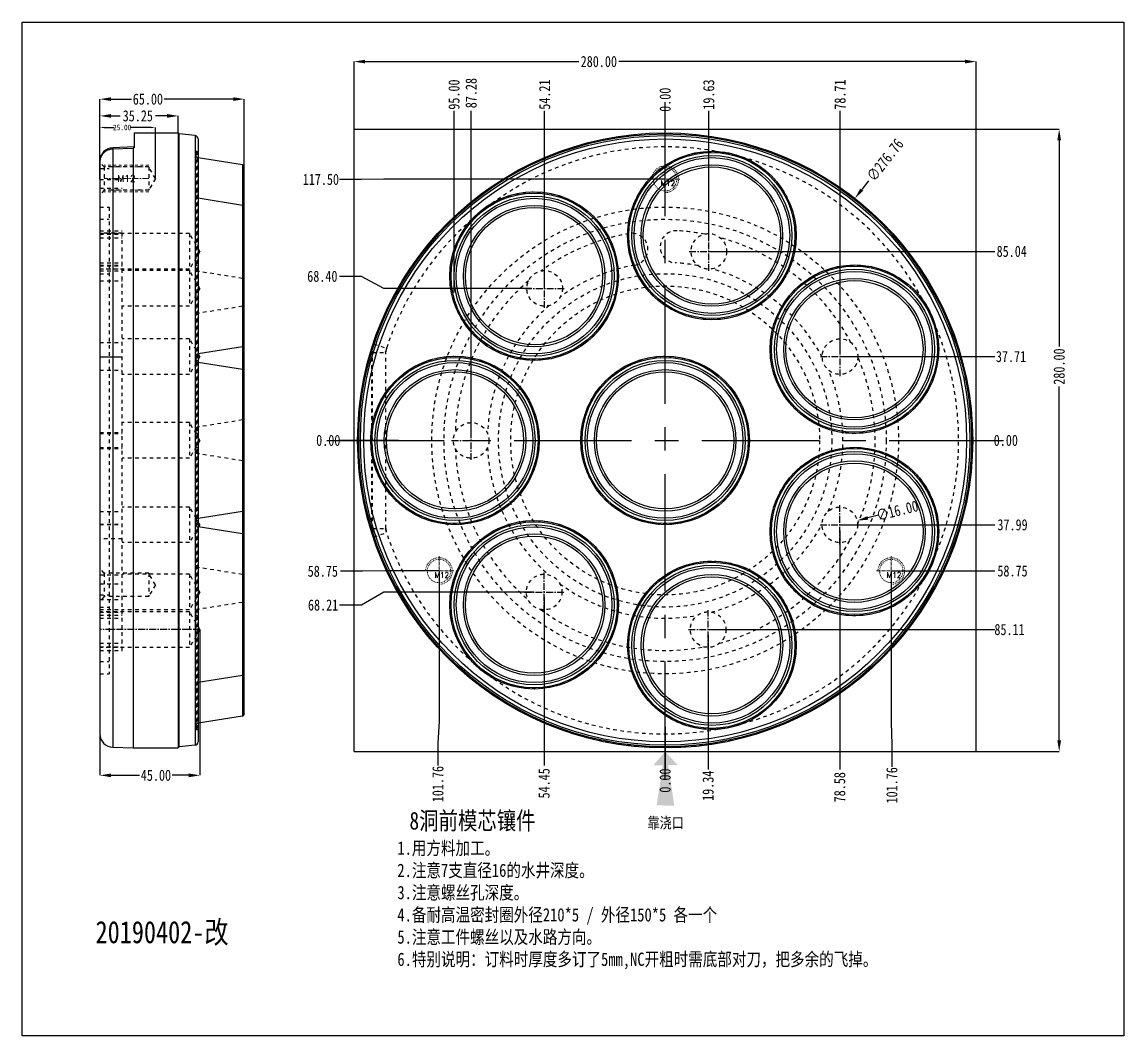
# Model space of a CAD drawing. Header units: millimetres. Extents: x -2414 to 10498, y -2238 to 649.
# Drawn here: x 2878 to 3373.8, y -1219.6 to -763.4 of the extents above; entities that cross this region are included whole.
import ezdxf
from ezdxf.enums import TextEntityAlignment as Align

# ---------------------------------------------------------------- set-up
doc = ezdxf.new("R2010")
doc.units = ezdxf.units.MM
doc.header["$LTSCALE"] = 16.335
doc.header["$PDMODE"] = 3
doc.header["$PDSIZE"] = 0.3125
doc.linetypes.add('CENTER', pattern=[0.6, 0.375, -0.075, 0.075, -0.075])
doc.linetypes.add('HIDDEN', pattern=[0.2, 0.1, -0.1])
doc.layers.get('0').update_dxf_attribs({"linetype": 'CONTINUOUS'})
doc.layers.get('Defpoints').update_dxf_attribs({"linetype": 'CONTINUOUS'})
doc.layers.add('DEFAULT_2', color=8, linetype='HIDDEN')
doc.layers.add('dim', color=3, linetype='CONTINUOUS')
doc.layers.add('screw', color=33, linetype='CONTINUOUS', lineweight=13)
doc.styles.get("Standard").update_dxf_attribs({"font": 'txt', "width": 0.8})
doc.styles.add('TXT', font='txt.shx', dxfattribs={"bigfont": 'gbcbig.shx'})
doc.dimstyles.new('01', dxfattribs={"dimtxt": 5, "dimasz": 5, "dimexe": 0, "dimexo": 0, "dimgap": 0, "dimtad": 0, "dimzin": 0, "dimdsep": 46, "dimtxsty": 'Standard', "dimcen": 0, "dimclrd": 4, "dimclre": 4, "dimclrt": 6, "dimazin": 0, "dimtfac": 1, "dimtofl": 0, "dimtmove": 0, "dimatfit": 3, "dimfxl": 0, "dimtolj": 1, "dimtzin": 0, "dimarcsym": 0})

# ---------------------------------------------------------------- blocks, each defined once
blk = doc.blocks.new('*D192')
at = {"color": 4, "linetype": 'ByBlock', "lineweight": -2, "transparency": 16777216}
blk.add_line((3258.91, -834.87), (3255.83, -838.8), dxfattribs=at)
at = {"color": 4, "linetype": 'ByBlock', "transparency": 16777216}
blk.add_solid([(3255.17, -838.29), (3256.48, -839.32), (3252.74, -842.74)], dxfattribs=at)
at = {"layer": 'Defpoints', "color": 0, "linetype": 'ByBlock', "transparency": 16777216}
for p in [(3252.74, -842.74), (3081.95, -1060.52)]:
    blk.add_point(p, dxfattribs=at)
at = {"color": 6, "linetype": 'ByBlock', "transparency": 16777216, "insert": (3266.32, -825.43), "char_height": 5, "attachment_point": 5, "rotation": 51.8952}
blk.add_mtext('\\A1;∅276.76', dxfattribs=at)
blk = doc.blocks.new('*D196')
at = {"color": 4, "linetype": 'ByBlock', "lineweight": -2, "transparency": 16777216}
for p, q in [((3027.35, -811.63), (3027.35, -781.19)), ((3032.35, -781.19), (3128.51, -781.19)), ((3302.35, -781.19), (3146.51, -781.19)), ((3307.35, -811.63), (3307.35, -781.19))]:
    blk.add_line(p, q, dxfattribs=at)
at = {"color": 4, "linetype": 'ByBlock', "transparency": 16777216}
for points in [[(3032.35, -780.36), (3032.35, -782.02), (3027.35, -781.19)], [(3302.35, -780.36), (3302.35, -782.02), (3307.35, -781.19)]]:
    blk.add_solid(points, dxfattribs=at)
at = {"layer": 'Defpoints', "color": 0, "linetype": 'ByBlock', "transparency": 16777216}
for p in [(3027.35, -781.19), (3027.35, -811.63), (3307.35, -811.63)]:
    blk.add_point(p, dxfattribs=at)
at = {"color": 6, "linetype": 'ByBlock', "transparency": 16777216, "insert": (3137.51, -781.19), "char_height": 5, "attachment_point": 5}
blk.add_mtext('\\A1;280.00', dxfattribs=at)
blk = doc.blocks.new('*D197')
at = {"color": 4, "linetype": 'ByBlock', "lineweight": -2, "transparency": 16777216}
for p, q in [((3307.35, -811.63), (3344.67, -811.63)), ((3344.67, -816.63), (3344.67, -909.4)), ((3344.67, -1086.63), (3344.67, -927.4)), ((3307.35, -1091.63), (3344.67, -1091.63))]:
    blk.add_line(p, q, dxfattribs=at)
at = {"color": 4, "linetype": 'ByBlock', "transparency": 16777216}
for points in [[(3343.83, -816.63), (3345.5, -816.63), (3344.67, -811.63)], [(3343.83, -1086.63), (3345.5, -1086.63), (3344.67, -1091.63)]]:
    blk.add_solid(points, dxfattribs=at)
at = {"layer": 'Defpoints', "color": 0, "linetype": 'ByBlock', "transparency": 16777216}
for p in [(3307.35, -811.63), (3307.35, -1091.63), (3344.67, -1091.63)]:
    blk.add_point(p, dxfattribs=at)
at = {"color": 6, "linetype": 'ByBlock', "transparency": 16777216, "insert": (3344.67, -918.4), "char_height": 5, "attachment_point": 5, "rotation": 90}
blk.add_mtext('\\A1;280.00', dxfattribs=at)
blk = doc.blocks.new('screw_m12_g')
at = {"layer": 'screw', "color": 1, "linetype": 'CENTER', "ltscale": 0.24}
for p, q in [((0, -6.6), (0, 6.6)), ((-6.6, 0), (6.6, 0))]:
    blk.add_line(p, q, dxfattribs=at)
at = {"layer": 'screw', "color": 33, "linetype": 'HIDDEN', "ltscale": 0.24}
blk.add_circle((0, 0), 5.25, dxfattribs=at)
at = {"layer": 'screw', "color": 92, "linetype": 'HIDDEN', "ltscale": 0.24}
blk.add_arc((0, 0), 6, 270, 180, dxfattribs=at)
at = {"layer": 'screw', "color": 6, "style": 'TXT'}
blk.add_text('M12', height=2.4, dxfattribs=at).set_placement((-2.04, -3))
blk = doc.blocks.new('*D198')
at = {"color": 4, "linetype": 'ByBlock', "lineweight": -2, "transparency": 16777216}
blk.add_line((3263.4, -985.31), (3258.54, -986.5), dxfattribs=at)
at = {"color": 4, "linetype": 'ByBlock', "transparency": 16777216}
blk.add_solid([(3258.35, -985.69), (3258.74, -987.31), (3253.69, -987.7)], dxfattribs=at)
at = {"layer": 'Defpoints', "color": 0, "linetype": 'ByBlock', "transparency": 16777216}
for p in [(3238.16, -991.53), (3253.69, -987.7)]:
    blk.add_point(p, dxfattribs=at)
at = {"color": 6, "linetype": 'ByBlock', "transparency": 16777216, "insert": (3271.81, -983.23), "char_height": 5, "attachment_point": 5, "rotation": 13.8502}
blk.add_mtext('\\A1;∅16.00', dxfattribs=at)
blk = doc.blocks.new('*D227')
at = {"color": 4, "linetype": 'ByBlock', "lineweight": -2, "transparency": 16777216}
for p, q in [((2912.98, -1038.3), (2912.98, -1102.31)), ((2957.98, -1036.74), (2957.98, -1102.31)), ((2917.98, -1102.31), (2930.89, -1102.31)), ((2952.98, -1102.31), (2945.55, -1102.31))]:
    blk.add_line(p, q, dxfattribs=at)
at = {"color": 4, "linetype": 'ByBlock', "transparency": 16777216}
for points in [[(2917.98, -1101.48), (2917.98, -1103.15), (2912.98, -1102.31)], [(2952.98, -1101.48), (2952.98, -1103.15), (2957.98, -1102.31)]]:
    blk.add_solid(points, dxfattribs=at)
at = {"layer": 'Defpoints', "color": 0, "linetype": 'ByBlock', "transparency": 16777216}
for p in [(2912.98, -1038.3), (2957.98, -1036.74), (2912.98, -1102.31)]:
    blk.add_point(p, dxfattribs=at)
at = {"color": 6, "linetype": 'ByBlock', "transparency": 16777216, "insert": (2938.22, -1102.31), "char_height": 5, "attachment_point": 5}
blk.add_mtext('\\A1;45.00', dxfattribs=at)
blk = doc.blocks.new('*D228')
at = {"color": 4, "linetype": 'ByBlock', "lineweight": -2, "transparency": 16777216}
for p, q in [((2912.98, -830), (2912.98, -798.08)), ((2917.98, -798.08), (2927.26, -798.08)), ((2972.98, -798.08), (2941.92, -798.08)), ((2977.98, -830), (2977.98, -798.08))]:
    blk.add_line(p, q, dxfattribs=at)
at = {"color": 4, "linetype": 'ByBlock', "transparency": 16777216}
for points in [[(2917.98, -797.24), (2917.98, -798.91), (2912.98, -798.08)], [(2972.98, -797.24), (2972.98, -798.91), (2977.98, -798.08)]]:
    blk.add_solid(points, dxfattribs=at)
at = {"layer": 'Defpoints', "color": 0, "linetype": 'ByBlock', "transparency": 16777216}
for p in [(2912.98, -798.08), (2912.98, -830), (2977.98, -830)]:
    blk.add_point(p, dxfattribs=at)
at = {"color": 6, "linetype": 'ByBlock', "transparency": 16777216, "insert": (2934.59, -798.08), "char_height": 5, "attachment_point": 5}
blk.add_mtext('\\A1;65.00', dxfattribs=at)
blk = doc.blocks.new('*D229')
at = {"color": 4, "linetype": 'ByBlock', "lineweight": -2, "transparency": 16777216}
for p, q in [((2912.98, -808.53), (2912.98, -805.62)), ((2917.98, -805.62), (2922.06, -805.62)), ((2943.24, -805.62), (2938.06, -805.62)), ((2948.24, -813.25), (2948.24, -805.62))]:
    blk.add_line(p, q, dxfattribs=at)
at = {"color": 4, "linetype": 'ByBlock', "transparency": 16777216}
for points in [[(2917.98, -804.79), (2917.98, -806.46), (2912.98, -805.62)], [(2943.24, -804.79), (2943.24, -806.46), (2948.24, -805.62)]]:
    blk.add_solid(points, dxfattribs=at)
at = {"layer": 'Defpoints', "color": 0, "linetype": 'ByBlock', "transparency": 16777216}
for p in [(2912.98, -805.62), (2912.98, -808.53), (2948.24, -813.25)]:
    blk.add_point(p, dxfattribs=at)
at = {"color": 6, "linetype": 'ByBlock', "transparency": 16777216, "insert": (2930.06, -805.62), "char_height": 5, "attachment_point": 5}
blk.add_mtext('\\A1;35.25', dxfattribs=at)
blk = doc.blocks.new('*D230')
at = {"color": 4, "linetype": 'ByBlock', "lineweight": -2, "transparency": 16777216}
blk.add_line((3290.43, -951.63), (3315.65, -951.63), dxfattribs=at)
at = {"layer": 'Defpoints', "color": 0, "linetype": 'ByBlock', "transparency": 16777216}
for p in [(3167.35, -951.63), (3290.43, -951.63), (3315.65, -951.63)]:
    blk.add_point(p, dxfattribs=at)
at = {"color": 6, "linetype": 'ByBlock', "transparency": 16777216, "insert": (3320.65, -951.63), "char_height": 5, "attachment_point": 5}
blk.add_mtext('\\A1;0.00', dxfattribs=at)
blk = doc.blocks.new('*D231')
at = {"color": 4, "linetype": 'ByBlock', "lineweight": -2, "transparency": 16777216}
blk.add_line((3246.06, -913.92), (3315.65, -913.92), dxfattribs=at)
at = {"layer": 'Defpoints', "color": 0, "linetype": 'ByBlock', "transparency": 16777216}
for p in [(3246.06, -913.92), (3315.65, -913.92), (3167.35, -951.63)]:
    blk.add_point(p, dxfattribs=at)
at = {"color": 6, "linetype": 'ByBlock', "transparency": 16777216, "insert": (3322.98, -913.92), "char_height": 5, "attachment_point": 5}
blk.add_mtext('\\A1;37.71', dxfattribs=at)
blk = doc.blocks.new('*D232')
at = {"color": 4, "linetype": 'ByBlock', "lineweight": -2, "transparency": 16777216}
blk.add_line((3186.98, -866.59), (3315.65, -866.59), dxfattribs=at)
at = {"layer": 'Defpoints', "color": 0, "linetype": 'ByBlock', "transparency": 16777216}
for p in [(3186.98, -866.59), (3315.65, -866.59), (3167.35, -951.63)]:
    blk.add_point(p, dxfattribs=at)
at = {"color": 6, "linetype": 'ByBlock', "transparency": 16777216, "insert": (3323.31, -866.59), "char_height": 5, "attachment_point": 5}
blk.add_mtext('\\A1;85.04', dxfattribs=at)
blk = doc.blocks.new('*D233')
at = {"color": 4, "linetype": 'ByBlock', "lineweight": -2, "transparency": 16777216}
blk.add_line((3245.92, -989.62), (3315.65, -989.62), dxfattribs=at)
at = {"layer": 'Defpoints', "color": 0, "linetype": 'ByBlock', "transparency": 16777216}
for p in [(3167.35, -951.63), (3245.92, -989.62), (3315.65, -989.62)]:
    blk.add_point(p, dxfattribs=at)
at = {"color": 6, "linetype": 'ByBlock', "transparency": 16777216, "insert": (3323.65, -989.62), "char_height": 5, "attachment_point": 5}
blk.add_mtext('\\A1;37.99', dxfattribs=at)
blk = doc.blocks.new('*D234')
at = {"color": 4, "linetype": 'ByBlock', "lineweight": -2, "transparency": 16777216}
blk.add_line((3269.1, -1010.38), (3315.65, -1010.38), dxfattribs=at)
at = {"layer": 'Defpoints', "color": 0, "linetype": 'ByBlock', "transparency": 16777216}
for p in [(3167.35, -951.63), (3269.1, -1010.38), (3315.65, -1010.38)]:
    blk.add_point(p, dxfattribs=at)
at = {"color": 6, "linetype": 'ByBlock', "transparency": 16777216, "insert": (3323.65, -1010.38), "char_height": 5, "attachment_point": 5}
blk.add_mtext('\\A1;58.75', dxfattribs=at)
blk = doc.blocks.new('*D235')
at = {"color": 4, "linetype": 'ByBlock', "lineweight": -2, "transparency": 16777216}
blk.add_line((3186.68, -1036.74), (3315.65, -1036.74), dxfattribs=at)
at = {"layer": 'Defpoints', "color": 0, "linetype": 'ByBlock', "transparency": 16777216}
for p in [(3167.35, -951.63), (3186.68, -1036.74), (3315.65, -1036.74)]:
    blk.add_point(p, dxfattribs=at)
at = {"color": 6, "linetype": 'ByBlock', "transparency": 16777216, "insert": (3322.31, -1036.74), "char_height": 5, "attachment_point": 5}
blk.add_mtext('\\A1;85.11', dxfattribs=at)
blk = doc.blocks.new('*D236')
at = {"color": 4, "linetype": 'ByBlock', "lineweight": -2, "transparency": 16777216}
blk.add_line((3167.35, -1080.54), (3167.35, -1099.67), dxfattribs=at)
at = {"layer": 'Defpoints', "color": 0, "linetype": 'ByBlock', "transparency": 16777216}
for p in [(3167.35, -951.63), (3167.35, -1080.54), (3167.35, -1099.67)]:
    blk.add_point(p, dxfattribs=at)
at = {"color": 6, "linetype": 'ByBlock', "transparency": 16777216, "insert": (3167.35, -1104.67), "char_height": 5, "attachment_point": 5, "rotation": 90}
blk.add_mtext('\\A1;0.00', dxfattribs=at)
blk = doc.blocks.new('*D237')
at = {"color": 4, "linetype": 'ByBlock', "lineweight": -2, "transparency": 16777216}
blk.add_line((3186.68, -1039.29), (3186.68, -1099.67), dxfattribs=at)
at = {"layer": 'Defpoints', "color": 0, "linetype": 'ByBlock', "transparency": 16777216}
for p in [(3167.35, -951.63), (3186.68, -1039.29), (3186.68, -1099.67)]:
    blk.add_point(p, dxfattribs=at)
at = {"color": 6, "linetype": 'ByBlock', "transparency": 16777216, "insert": (3186.68, -1107.01), "char_height": 5, "attachment_point": 5, "rotation": 90}
blk.add_mtext('\\A1;19.34', dxfattribs=at)
blk = doc.blocks.new('*D238')
at = {"color": 4, "linetype": 'ByBlock', "lineweight": -2, "transparency": 16777216}
blk.add_line((3245.92, -992.21), (3245.92, -1099.67), dxfattribs=at)
at = {"layer": 'Defpoints', "color": 0, "linetype": 'ByBlock', "transparency": 16777216}
for p in [(3167.35, -951.63), (3245.92, -992.21), (3245.92, -1099.67)]:
    blk.add_point(p, dxfattribs=at)
at = {"color": 6, "linetype": 'ByBlock', "transparency": 16777216, "insert": (3245.92, -1107.67), "char_height": 5, "attachment_point": 5, "rotation": 90}
blk.add_mtext('\\A1;78.58', dxfattribs=at)
blk = doc.blocks.new('*D239')
at = {"color": 4, "linetype": 'ByBlock', "lineweight": -2, "transparency": 16777216}
for p, q in [((3269.1, -1010.38), (3269.1, -1078.47)), ((3269.1, -1078.47), (3269.38, -1088.47)), ((3269.38, -1088.47), (3269.38, -1098.47))]:
    blk.add_line(p, q, dxfattribs=at)
at = {"layer": 'Defpoints', "color": 0, "linetype": 'ByBlock', "transparency": 16777216}
for p in [(3167.35, -951.63), (3269.1, -1010.38), (3269.38, -1098.47)]:
    blk.add_point(p, dxfattribs=at)
at = {"color": 6, "linetype": 'ByBlock', "transparency": 16777216, "insert": (3269.38, -1106.81), "char_height": 5, "attachment_point": 5, "rotation": 90}
blk.add_mtext('\\A1;101.76', dxfattribs=at)
blk = doc.blocks.new('*D240')
at = {"color": 4, "linetype": 'ByBlock', "lineweight": -2, "transparency": 16777216}
blk.add_line((3167.35, -813.25), (3167.35, -803.37), dxfattribs=at)
at = {"layer": 'Defpoints', "color": 0, "linetype": 'ByBlock', "transparency": 16777216}
for p in [(3167.35, -803.37), (3167.35, -813.25), (3167.35, -951.63)]:
    blk.add_point(p, dxfattribs=at)
at = {"color": 6, "linetype": 'ByBlock', "transparency": 16777216, "insert": (3167.35, -798.37), "char_height": 5, "attachment_point": 5, "rotation": 90}
blk.add_mtext('\\A1;0.00', dxfattribs=at)
blk = doc.blocks.new('*D241')
at = {"color": 4, "linetype": 'ByBlock', "lineweight": -2, "transparency": 16777216}
blk.add_line((3186.98, -861.89), (3186.98, -803.37), dxfattribs=at)
at = {"layer": 'Defpoints', "color": 0, "linetype": 'ByBlock', "transparency": 16777216}
for p in [(3186.98, -803.37), (3186.98, -861.89), (3167.35, -951.63)]:
    blk.add_point(p, dxfattribs=at)
at = {"color": 6, "linetype": 'ByBlock', "transparency": 16777216, "insert": (3186.98, -796.03), "char_height": 5, "attachment_point": 5, "rotation": 90}
blk.add_mtext('\\A1;19.63', dxfattribs=at)
blk = doc.blocks.new('*D242')
at = {"color": 4, "linetype": 'ByBlock', "lineweight": -2, "transparency": 16777216}
blk.add_line((3246.06, -910.79), (3246.06, -803.37), dxfattribs=at)
at = {"layer": 'Defpoints', "color": 0, "linetype": 'ByBlock', "transparency": 16777216}
for p in [(3246.06, -803.37), (3246.06, -910.79), (3167.35, -951.63)]:
    blk.add_point(p, dxfattribs=at)
at = {"color": 6, "linetype": 'ByBlock', "transparency": 16777216, "insert": (3246.06, -796.03), "char_height": 5, "attachment_point": 5, "rotation": 90}
blk.add_mtext('\\A1;78.71', dxfattribs=at)
blk = doc.blocks.new('*D243')
at = {"color": 4, "linetype": 'ByBlock', "lineweight": -2, "transparency": 16777216}
blk.add_line((3113.13, -883.23), (3113.13, -803.37), dxfattribs=at)
at = {"layer": 'Defpoints', "color": 0, "linetype": 'ByBlock', "transparency": 16777216}
for p in [(3113.13, -803.37), (3113.13, -883.23), (3167.35, -951.63)]:
    blk.add_point(p, dxfattribs=at)
at = {"color": 6, "linetype": 'ByBlock', "transparency": 16777216, "insert": (3113.13, -796.03), "char_height": 5, "attachment_point": 5, "rotation": 90}
blk.add_mtext('\\A1;54.21', dxfattribs=at)
blk = doc.blocks.new('*D244')
at = {"color": 4, "linetype": 'ByBlock', "lineweight": -2, "transparency": 16777216}
blk.add_line((3072.35, -885.08), (3072.35, -803.37), dxfattribs=at)
at = {"layer": 'Defpoints', "color": 0, "linetype": 'ByBlock', "transparency": 16777216}
for p in [(3072.35, -803.37), (3072.35, -885.08), (3167.35, -951.63)]:
    blk.add_point(p, dxfattribs=at)
at = {"color": 6, "linetype": 'ByBlock', "transparency": 16777216, "insert": (3072.35, -796.03), "char_height": 5, "attachment_point": 5, "rotation": 90}
blk.add_mtext('\\A1;95.00', dxfattribs=at)
blk = doc.blocks.new('*D245')
at = {"color": 4, "linetype": 'ByBlock', "lineweight": -2, "transparency": 16777216}
blk.add_line((3080.07, -948.08), (3080.07, -803.37), dxfattribs=at)
at = {"layer": 'Defpoints', "color": 0, "linetype": 'ByBlock', "transparency": 16777216}
for p in [(3080.07, -803.37), (3080.07, -948.08), (3167.35, -951.63)]:
    blk.add_point(p, dxfattribs=at)
at = {"color": 6, "linetype": 'ByBlock', "transparency": 16777216, "insert": (3080.07, -795.37), "char_height": 5, "attachment_point": 5, "rotation": 90}
blk.add_mtext('\\A1;87.28', dxfattribs=at)
blk = doc.blocks.new('*D246')
at = {"color": 4, "linetype": 'ByBlock', "lineweight": -2, "transparency": 16777216}
blk.add_line((3047.29, -951.63), (3020.76, -951.63), dxfattribs=at)
at = {"layer": 'Defpoints', "color": 0, "linetype": 'ByBlock', "transparency": 16777216}
for p in [(3020.76, -951.63), (3047.29, -951.63), (3167.35, -951.63)]:
    blk.add_point(p, dxfattribs=at)
at = {"color": 6, "linetype": 'ByBlock', "transparency": 16777216, "insert": (3015.76, -951.63), "char_height": 5, "attachment_point": 5}
blk.add_mtext('\\A1;0.00', dxfattribs=at)
blk = doc.blocks.new('*D247')
at = {"color": 4, "linetype": 'ByBlock', "lineweight": -2, "transparency": 16777216}
for p, q in [((3030.76, -877.81), (3020.76, -877.81)), ((3040.76, -883.23), (3030.76, -877.81)), ((3107.19, -883.23), (3040.76, -883.23))]:
    blk.add_line(p, q, dxfattribs=at)
at = {"layer": 'Defpoints', "color": 0, "linetype": 'ByBlock', "transparency": 16777216}
for p in [(3020.76, -877.81), (3107.19, -883.23), (3167.35, -951.63)]:
    blk.add_point(p, dxfattribs=at)
at = {"color": 6, "linetype": 'ByBlock', "transparency": 16777216, "insert": (3013.1, -877.81), "char_height": 5, "attachment_point": 5}
blk.add_mtext('\\A1;68.40', dxfattribs=at)
blk = doc.blocks.new('*D248')
at = {"color": 4, "linetype": 'ByBlock', "lineweight": -2, "transparency": 16777216}
for p, q in [((3030.76, -834.22), (3020.76, -834.22)), ((3040.76, -834.13), (3030.76, -834.22)), ((3167.35, -834.13), (3040.76, -834.13))]:
    blk.add_line(p, q, dxfattribs=at)
at = {"layer": 'Defpoints', "color": 0, "linetype": 'ByBlock', "transparency": 16777216}
for p in [(3020.76, -834.22), (3167.35, -834.13), (3167.35, -951.63)]:
    blk.add_point(p, dxfattribs=at)
at = {"color": 6, "linetype": 'ByBlock', "transparency": 16777216, "insert": (3012.43, -834.22), "char_height": 5, "attachment_point": 5}
blk.add_mtext('\\A1;117.50', dxfattribs=at)
blk = doc.blocks.new('*D249')
at = {"color": 4, "linetype": 'ByBlock', "lineweight": -2, "transparency": 16777216}
for p, q in [((3040.76, -1019.84), (3030.76, -1025.71)), ((3108.19, -1019.84), (3040.76, -1019.84)), ((3030.76, -1025.71), (3020.76, -1025.71))]:
    blk.add_line(p, q, dxfattribs=at)
at = {"layer": 'Defpoints', "color": 0, "linetype": 'ByBlock', "transparency": 16777216}
for p in [(3167.35, -951.63), (3108.19, -1019.84), (3020.76, -1025.71)]:
    blk.add_point(p, dxfattribs=at)
at = {"color": 6, "linetype": 'ByBlock', "transparency": 16777216, "insert": (3013.43, -1025.71), "char_height": 5, "attachment_point": 5}
blk.add_mtext('\\A1;68.21', dxfattribs=at)
blk = doc.blocks.new('*D250')
at = {"color": 4, "linetype": 'ByBlock', "lineweight": -2, "transparency": 16777216}
for p, q in [((3031.31, -1010.5), (3021.31, -1010.5)), ((3041.31, -1010.38), (3031.31, -1010.5)), ((3065.59, -1010.38), (3041.31, -1010.38))]:
    blk.add_line(p, q, dxfattribs=at)
at = {"layer": 'Defpoints', "color": 0, "linetype": 'ByBlock', "transparency": 16777216}
for p in [(3167.35, -951.63), (3021.31, -1010.5), (3065.59, -1010.38, 0)]:
    blk.add_point(p, dxfattribs=at)
at = {"color": 6, "linetype": 'ByBlock', "transparency": 16777216, "insert": (3013.31, -1010.5), "char_height": 5, "attachment_point": 5}
blk.add_mtext('\\A1;58.75', dxfattribs=at)
blk = doc.blocks.new('*D251')
at = {"color": 4, "linetype": 'ByBlock', "lineweight": -2, "transparency": 16777216}
for p, q in [((3065.59, -1010.38), (3065.59, -1077.91)), ((3065.59, -1077.91), (3065.11, -1087.91)), ((3065.11, -1087.91), (3065.11, -1097.91))]:
    blk.add_line(p, q, dxfattribs=at)
at = {"layer": 'Defpoints', "color": 0, "linetype": 'ByBlock', "transparency": 16777216}
for p in [(3167.35, -951.63), (3065.59, -1010.38, 0), (3065.11, -1097.91)]:
    blk.add_point(p, dxfattribs=at)
at = {"color": 6, "linetype": 'ByBlock', "transparency": 16777216, "insert": (3065.11, -1106.25), "char_height": 5, "attachment_point": 5, "rotation": 90}
blk.add_mtext('\\A1;101.76', dxfattribs=at)
blk = doc.blocks.new('*D252')
at = {"color": 4, "linetype": 'ByBlock', "lineweight": -2, "transparency": 16777216}
blk.add_line((3112.9, -1022.06), (3112.9, -1097.91), dxfattribs=at)
at = {"layer": 'Defpoints', "color": 0, "linetype": 'ByBlock', "transparency": 16777216}
for p in [(3167.35, -951.63), (3112.9, -1022.06), (3112.9, -1097.91)]:
    blk.add_point(p, dxfattribs=at)
at = {"color": 6, "linetype": 'ByBlock', "transparency": 16777216, "insert": (3112.9, -1105.91), "char_height": 5, "attachment_point": 5, "rotation": 90}
blk.add_mtext('\\A1;54.45', dxfattribs=at)
blk = doc.blocks.new('*D642')
at = {"layer": 'Defpoints', "color": 0, "linetype": 'ByBlock', "transparency": 16777216}
for p in [(2912.98, -810.84), (2912.98, -834.22), (2937.98, -833.84)]:
    blk.add_point(p, dxfattribs=at)
at = {"layer": 'dim', "color": 4, "linetype": 'ByBlock', "lineweight": -2, "transparency": 16777216}
for p, q in [((2912.98, -834.22), (2912.98, -810.84)), ((2914.98, -810.84), (2919.36, -810.84)), ((2935.98, -810.84), (2926.69, -810.84)), ((2937.98, -833.84), (2937.98, -810.84))]:
    blk.add_line(p, q, dxfattribs=at)
at = {"layer": 'dim', "color": 4, "linetype": 'ByBlock', "transparency": 16777216}
for points in [[(2914.98, -810.5), (2914.98, -811.17), (2912.98, -810.84)], [(2935.98, -810.5), (2935.98, -811.17), (2937.98, -810.84)]]:
    blk.add_solid(points, dxfattribs=at)
at = {"layer": 'dim', "color": 6, "linetype": 'ByBlock', "transparency": 16777216, "insert": (2923.02, -810.84), "char_height": 2.5, "attachment_point": 5}
blk.add_mtext('\\A1;25.00', dxfattribs=at)

msp = doc.modelspace()

# ---------------------------------------------------------------- linework, layer by layer
at = {"color": 1, "linetype": 'CENTER', "ltscale": 8.607072}
for p, q in [((3167.346, -1103.85), (3167.346, -799.409)), ((3015.126, -951.63), (3319.567, -951.63))]:
    msp.add_line(p, q, dxfattribs=at)
at = {"linetype": 'ByBlock'}
for p, q in [((3027.346, -811.63), (3307.346, -811.63)), ((3027.346, -1091.63), (3027.346, -811.63)), ((3307.346, -1091.63), (3307.346, -811.63)), ((3027.346, -1091.63), (3307.346, -1091.63))]:
    msp.add_line(p, q, dxfattribs=at)
at = {"color": 7, "linetype": 'Continuous'}
for p, q in [((2928.484, -813.247), (2948.236, -813.247)), ((2928.484, -813.248), (2928.484, -820.023)), ((2948.236, -813.247), (2948.236, -1090.012)), ((2948.686, -1089.512), (2948.686, -813.747)), ((2955.83, -814.498), (2948.686, -813.747)), ((2955.83, -814.498), (2955.83, -1088.76)), ((2957.18, -815.997), (2957.18, -1087.261)), ((2928.484, -819.612), (2918.774, -819.951)), ((2927.984, -820.235), (2918.774, -820.558)), ((2918.774, -820.558), (2918.774, -1089.69)), ((2927.984, -820.235), (2927.984, -1090.012)), ((2912.984, -825.948), (2912.984, -1083.694)), ((2977.136, -827.599), (2957.18, -824.439)), ((2977.136, -827.599), (2977.136, -1075.656)), ((2977.984, -1074.662), (2977.984, -828.593)), ((2977.136, -845.869), (2957.18, -842.708)), ((2977.136, -909.559), (2957.18, -912.719)), ((2977.136, -919.785), (2957.18, -916.624)), ((2957.18, -986.635), (2977.136, -983.475)), ((2977.136, -993.711), (2957.18, -990.55)), ((2977.136, -1057.401), (2957.18, -1060.561)), ((2977.136, -1075.656), (2957.18, -1078.817)), ((2918.774, -1089.69), (2927.984, -1090.012)), ((2927.984, -1090.012), (2948.236, -1090.012)), ((2955.83, -1088.761), (2948.686, -1089.512))]:
    msp.add_line(p, q, dxfattribs=at)
at = {"linetype": 'ByBlock'}
msp.add_lwpolyline([(2877.963, -763.396), (3373.807, -763.396), (3373.807, -1219.571), (2877.963, -1219.571)], close=True, dxfattribs=at)
at = {"color": 1, "linetype": 'ByBlock'}
msp.add_lwpolyline([(3167.346, -1091.63, 0, 11.037, 0), (3167.461, -1097.76, 2.453, 7.971, -0.0056197), (3167.461, -1115.895, 7.971, 7.971, -0.0094042)], format="xyseb", dxfattribs=at)
at = {"color": 7, "linetype": 'Continuous'}
for centre, radius in [((3167.346, -951.63), 138.382), ((3167.346, -951.63), 137.883), ((3167.346, -951.63), 137.132), ((3167.346, -951.63), 135.632), ((3188.375, -859.444), 37.914), ((3188.375, -859.444), 37.365), ((3188.375, -859.444), 36.023), ((3188.375, -859.444), 35.031), ((3188.375, -859.444), 31.845), ((3188.375, -859.444), 30.852), ((3108.382, -877.714), 37.914), ((3108.382, -877.714), 37.365), ((3108.382, -877.714), 36.023), ((3108.382, -877.714), 35.031), ((3108.382, -877.714), 31.845), ((3108.382, -877.714), 30.852), ((3252.532, -910.596), 37.914), ((3252.532, -910.596), 37.365), ((3252.532, -910.596), 36.023), ((3252.532, -910.596), 35.031), ((3252.532, -910.596), 31.845), ((3252.532, -910.596), 30.852), ((3072.793, -951.63), 37.914), ((3072.793, -951.63), 37.365), ((3072.793, -951.63), 36.023), ((3072.793, -951.63), 35.031), ((3167.346, -951.63), 37.914), ((3167.346, -951.63), 37.365), ((3167.346, -951.63), 36.023), ((3167.346, -951.63), 35.031), ((3072.793, -951.63), 31.845), ((3072.793, -951.63), 30.852), ((3167.346, -951.63), 31.845), ((3167.346, -951.63), 30.852), ((3252.539, -992.648), 37.914), ((3252.539, -992.648), 37.365), ((3252.539, -992.648), 36.023), ((3252.539, -992.648), 35.031), ((3252.539, -992.648), 31.845), ((3252.539, -992.648), 30.852), ((3108.395, -1025.556), 37.914), ((3108.395, -1025.556), 37.365), ((3108.395, -1025.556), 36.023), ((3108.395, -1025.556), 35.031), ((3108.395, -1025.556), 31.845), ((3108.395, -1025.556), 30.852), ((3188.391, -1043.811), 37.914), ((3188.391, -1043.811), 37.365), ((3188.391, -1043.811), 36.023), ((3188.391, -1043.811), 35.031), ((3188.391, -1043.811), 31.845), ((3188.391, -1043.811), 30.852)]:
    msp.add_circle(centre, radius, dxfattribs=at)
for centre, radius, start, end in [((2955.673, -815.997), 1.508, 0, 84), ((2918.984, -825.948), 6, 92, 180), ((2918.344, -826.251), 5.361, 176.8125, 179.9962), ((2976.979, -828.592), 1.005, 0, 81), ((2976.979, -846.861), 1.005, 0, 81), ((2976.979, -908.566), 1.005, 279, 0), ((2976.979, -920.777), 1.005, 0, 81), ((2976.979, -982.482), 1.005, 279, 0), ((2976.979, -994.703), 1.005, 0, 81), ((2976.979, -1056.408), 1.005, 279, 0), ((2976.979, -1074.664), 1.005, 279, 0), ((2918.984, -1083.694), 6, 180, 268), ((2955.673, -1087.262), 1.508, 276, 0)]:
    msp.add_arc(centre, radius, start, end, dxfattribs=at)
for points, knots in [([(2918.774, -820.558), (2918.039, -820.583), (2916.573, -820.891), (2914.698, -822.08), (2913.392, -823.84), (2913.031, -825.252), (2912.992, -825.953)], [0, 0, 0, 0, 0.2557664, 0.5081162, 0.7557695, 1, 1, 1, 1]), ([(2918.774, -820.558), (2918.773, -820.47), (2918.772, -820.347), (2918.772, -820.196), (2918.771, -820.11), (2918.773, -820.045), (2918.77, -819.993), (2918.776, -819.971), (2918.771, -819.951), (2918.774, -819.951)], [0, 0, 0, 0, 0.4351989, 0.6071239, 0.7481469, 0.8580785, 0.9367475, 0.9840521, 1, 1, 1, 1]), ([(2928.484, -820.023), (2928.372, -820.047), (2928.214, -820.086), (2928.048, -820.151), (2927.984, -820.207), (2927.984, -820.235)], [0, 0, 0, 0, 0.6131598, 0.8510525, 1, 1, 1, 1])]:
    msp.add_open_spline(points, degree=3, knots=knots, dxfattribs=at)
at = {"layer": 'DEFAULT_2', "color": 8, "linetype": 'HIDDEN'}
for p, q in [((2955.83, -814.499), (2955.83, -814.498)), ((2956.175, -822.079), (2956.175, -1081.176)), ((2956.634, -821.579), (2957.18, -821.531)), ((2956.634, -821.579), (2956.634, -1081.677)), ((2914.984, -828.587), (2912.984, -826.587)), ((2957.023, -824.414), (2957.023, -1078.842)), ((2957.18, -824.439), (2957.023, -824.414)), ((2912.984, -829.337), (2917.184, -829.337)), ((2914.984, -828.587), (2914.984, -839.087)), ((2934.953, -828.587), (2914.984, -828.587)), ((2934.953, -828.587), (2934.953, -839.087)), ((2937.984, -833.837), (2934.953, -828.587)), ((2912.984, -834.215), (2922.984, -834.215)), ((2937.984, -833.837), (2934.953, -839.087)), ((2912.984, -838.168), (2922.984, -838.168)), ((2914.984, -839.087), (2912.984, -841.087)), ((2934.953, -839.087), (2914.984, -839.087)), ((2956.634, -839.848), (2957.18, -839.8)), ((2957.18, -842.708), (2957.023, -842.683)), ((2912.984, -846.63), (2917.184, -846.63)), ((2917.184, -846.63), (2917.184, -1056.63)), ((2912.984, -852.13), (2917.184, -852.13)), ((2912.984, -857.285), (2922.984, -857.285)), ((2922.984, -1046.129), (2922.984, -857.274)), ((2922.984, -858.429), (2912.984, -858.429)), ((2912.984, -858.537), (2922.984, -858.537)), ((2953.365, -858.59), (2912.984, -858.59)), ((2912.984, -858.813), (2922.984, -858.813)), ((2912.984, -860.422), (2922.984, -860.422)), ((2953.365, -858.59), (2953.365, -874.59)), ((2957.984, -866.59), (2953.365, -858.59)), ((2957.984, -866.59), (2953.365, -874.59)), ((2912.984, -871.761), (2922.984, -871.761)), ((2956.634, -872.73), (2957.18, -872.682)), ((2912.984, -872.821), (2922.984, -872.821)), ((2912.984, -873.026), (2922.984, -873.026)), ((2912.984, -874.457), (2922.984, -874.457)), ((2953.365, -874.59), (2912.984, -874.59)), ((2912.984, -875.402), (2922.984, -875.402)), ((2912.984, -876.63), (2917.184, -876.63)), ((2953.365, -875.231), (2922.984, -875.231)), ((2953.365, -875.231), (2953.365, -891.231)), ((2957.984, -883.231), (2953.365, -875.231)), ((2977.136, -878.751), (2957.023, -875.565)), ((2912.984, -879.846), (2922.984, -879.846)), ((2957.984, -883.231), (2953.365, -891.231)), ((2953.365, -891.231), (2922.984, -891.231)), ((2977.136, -891.289), (2957.023, -894.475)), ((2956.634, -897.31), (2957.18, -897.358)), ((2953.365, -905.919), (2922.984, -905.919)), ((2953.365, -905.919), (2953.365, -921.919)), ((2957.984, -913.919), (2953.365, -905.919)), ((2912.984, -907.601), (2922.984, -907.601)), ((3035.329, -991.288), (3035.329, -911.971)), ((3035.668, -912.025), (3035.329, -911.971)), ((3035.668, -912.025), (3041.664, -912.025)), ((3035.668, -991.234), (3035.668, -912.025)), ((3036.275, -908.258), (3035.952, -908.211)), ((3036.275, -908.258), (3041.968, -910.142)), ((3041.664, -991.234), (3041.664, -912.025)), ((2912.984, -914.053), (2922.984, -914.053)), ((2922.984, -914.22), (2912.984, -914.22)), ((2957.984, -913.919), (2953.365, -921.919)), ((2956.634, -913.764), (2957.18, -913.716)), ((2956.634, -915.58), (2957.18, -915.627)), ((2957.18, -912.719), (2957.023, -912.744)), ((2957.18, -916.624), (2957.023, -916.599)), ((2912.984, -919.96), (2922.984, -919.96)), ((2953.365, -921.919), (2922.984, -921.919)), ((2953.365, -943.63), (2922.984, -943.63)), ((2953.365, -943.63), (2953.365, -959.63)), ((2957.984, -951.63), (2953.365, -943.63)), ((2977.136, -942.441), (2957.023, -945.627)), ((2912.984, -948.052), (2922.984, -948.052)), ((2912.984, -948.448), (2922.984, -948.448)), ((2957.984, -951.63), (2953.365, -959.63)), ((2956.634, -948.462), (2957.18, -948.51)), ((2912.984, -954.812), (2922.984, -954.812)), ((2912.984, -955.207), (2922.984, -955.207)), ((2956.634, -954.782), (2957.18, -954.735)), ((2953.365, -959.63), (2922.984, -959.63)), ((2977.136, -960.803), (2957.023, -957.618)), ((2953.365, -981.615), (2922.984, -981.615)), ((2953.365, -981.615), (2953.365, -997.615)), ((2957.984, -989.615), (2953.365, -981.615)), ((2912.984, -983.556), (2922.984, -983.556)), ((2957.18, -986.635), (2957.023, -986.66)), ((2912.984, -989.285), (2922.984, -989.285)), ((2912.984, -989.509), (2922.984, -989.509)), ((2957.984, -989.615), (2953.365, -997.615)), ((2956.634, -987.69), (2957.18, -987.642)), ((2956.634, -989.495), (2957.18, -989.543)), ((2957.18, -990.55), (2957.023, -990.525)), ((3035.329, -991.288), (3035.668, -991.234)), ((3035.668, -991.234), (3041.664, -991.234)), ((2922.984, -995.95), (2912.984, -995.95)), ((3035.952, -995.048), (3036.275, -995.001)), ((3036.275, -995.001), (3041.968, -993.118)), ((2953.365, -997.615), (2922.984, -997.615)), ((2956.634, -1005.945), (2957.18, -1005.897)), ((2914.984, -1011.38), (2912.984, -1009.38)), ((2914.984, -1011.38), (2914.984, -1021.88)), ((2934.953, -1011.38), (2914.984, -1011.38)), ((2934.953, -1011.38), (2934.953, -1021.88)), ((2937.984, -1016.63), (2934.953, -1011.38)), ((2977.136, -1011.966), (2957.023, -1008.781)), ((2912.984, -1012.117), (2922.984, -1012.117)), ((2912.984, -1016.087), (2922.984, -1016.087)), ((2953.365, -1011.838), (2922.984, -1011.838)), ((2953.365, -1011.838), (2953.365, -1027.838)), ((2957.984, -1019.838), (2953.365, -1011.838)), ((2912.984, -1021.13), (2917.184, -1021.13)), ((2937.984, -1016.63), (2934.953, -1021.88)), ((2957.984, -1019.838), (2953.365, -1027.838)), ((2914.984, -1021.88), (2912.984, -1023.88)), ((2912.984, -1023.199), (2922.984, -1023.199)), ((2934.953, -1021.88), (2914.984, -1021.88)), ((2977.136, -1024.493), (2957.023, -1027.679)), ((2912.984, -1026.63), (2917.184, -1026.63)), ((2912.984, -1027.662), (2922.984, -1027.662)), ((2953.365, -1028.737), (2912.984, -1028.737)), ((2912.984, -1028.875), (2922.984, -1028.875)), ((2912.984, -1030.285), (2922.984, -1030.285)), ((2953.365, -1027.838), (2922.984, -1027.838)), ((2953.365, -1028.737), (2953.365, -1044.737)), ((2957.984, -1036.737), (2953.365, -1028.737)), ((2956.634, -1030.514), (2957.18, -1030.562)), ((2912.984, -1031.63), (2922.984, -1031.63)), ((2957.984, -1036.737), (2953.365, -1044.737)), ((2912.984, -1042.923), (2922.984, -1042.923)), ((2912.984, -1044.508), (2922.984, -1044.508)), ((2953.365, -1044.737), (2912.984, -1044.737)), ((2912.984, -1046.13), (2922.984, -1046.13)), ((2912.984, -1051.13), (2917.184, -1051.13)), ((2912.984, -1056.63), (2917.184, -1056.63)), ((2957.18, -1060.561), (2957.023, -1060.586)), ((2956.634, -1063.422), (2957.18, -1063.469)), ((2957.18, -1078.817), (2957.023, -1078.842)), ((2956.634, -1081.677), (2957.18, -1081.725))]:
    msp.add_line(p, q, dxfattribs=at)
at = {"layer": 'DEFAULT_2', "color": 1, "linetype": 'CENTER', "ltscale": 0.497582}
for p, q in [((3186.979, -875.39), (3186.979, -857.79)), ((3178.179, -866.59), (3195.779, -866.59)), ((3113.134, -892.031), (3113.134, -874.431)), ((3104.334, -883.231), (3121.934, -883.231)), ((3246.055, -922.719), (3246.055, -905.119)), ((3237.255, -913.919), (3254.855, -913.919)), ((3080.07, -960.43), (3080.07, -942.83)), ((3071.27, -951.63), (3088.87, -951.63)), ((3245.923, -998.415), (3245.923, -980.815)), ((3237.123, -989.615), (3254.723, -989.615)), ((3112.896, -1028.638), (3112.896, -1011.038)), ((3104.096, -1019.838), (3121.696, -1019.838)), ((3186.682, -1045.537), (3186.682, -1027.937)), ((3177.882, -1036.737), (3195.482, -1036.737))]:
    msp.add_line(p, q, dxfattribs=at)
at = {"layer": 'DEFAULT_2', "color": 1, "linetype": 'CENTER', "ltscale": 0.502324}
msp.add_line((2957.984, -1036.737), (2912.984, -1036.737), dxfattribs=at)
at = {"layer": 'DEFAULT_2', "color": 8, "linetype": 'HIDDEN'}
for centre, radius in [((3188.375, -859.444), 37.866), ((3108.382, -877.714), 37.866), ((3167.346, -951.63), 105), ((3167.346, -951.63), 99.5), ((3186.979, -866.59), 8), ((3167.346, -951.63), 75), ((3113.134, -883.231), 8), ((3252.532, -910.596), 37.866), ((3167.346, -951.63), 69.5), ((3246.055, -913.919), 8), ((3072.793, -951.63), 37.866), ((3167.346, -951.63), 37.866), ((3080.07, -951.63), 8), ((3252.539, -992.648), 37.866), ((3245.923, -989.615), 8), ((3108.395, -1025.556), 37.866), ((3188.391, -1043.811), 37.866), ((3112.896, -1019.838), 8), ((3186.682, -1036.737), 8)]:
    msp.add_circle(centre, radius, dxfattribs=at)
for centre, radius, start, end in [((2948.738, -813.247), 0.502, 180, 264), ((2956.678, -822.079), 0.502, 95, 180), ((3167.346, -951.63), 138.061, 108.3095, 71.6905), ((3167.346, -951.63), 132.064, 74.49893, 162.54924), ((2957.18, -823.421), 1.005, 180, 261), ((3167.346, -951.63), 132.064, 197.45076, 74.32498), ((2956.678, -840.348), 0.502, 95, 180), ((2957.18, -841.69), 1.005, 180, 261), ((3172.346, -864.523), 7.25, 86.71477, 266.71477), ((3167.346, -951.63), 94.5, 79.16941, 86.71477), ((3167.346, -951.63), 94.5, 99.89946, 126.23059), ((3152.346, -865.679), 7.25, 279.89946, 99.89946), ((3167.346, -951.63), 94.5, 27.76921, 74.83059), ((3167.346, -951.63), 80, 79.27959, 86.71477), ((2956.678, -873.231), 0.502, 95, 180), ((2957.18, -874.573), 1.005, 180, 261), ((3167.346, -951.63), 80, 99.89946, 126.12041), ((3167.346, -951.63), 80, 27.87959, 74.72041), ((2976.979, -879.744), 1.005, 0, 81), ((3167.346, -951.63), 94.5, 130.56941, 177.83059), ((2976.979, -890.297), 1.005, 279, 0), ((3167.346, -951.63), 80, 130.67959, 177.72041), ((2957.18, -895.468), 1.005, 99, 180), ((2956.678, -896.81), 0.502, 180, 265), ((3047.373, -911.977), 12.044, 164.98304, 179.96773), ((3047.744, -912.039), 12.076, 161.75405, 179.93645), ((3047.698, -912.031), 6.034, 161.74869, 179.94181), ((2957.18, -913.737), 1.005, 99, 180), ((2956.678, -914.264), 0.502, 95, 180), ((2956.678, -915.079), 0.502, 180, 265), ((2957.18, -915.606), 1.005, 180, 261), ((3167.346, -951.63), 94.5, 336.36941, 23.43059), ((3167.346, -951.63), 80, 336.47959, 23.32041), ((2976.979, -941.448), 1.005, 279, 0), ((3167.346, -951.63), 132.064, 175.61798, 184.38202), ((2957.18, -946.619), 1.005, 99, 180), ((2956.678, -947.961), 0.502, 180, 265), ((2956.678, -955.283), 0.502, 95, 180), ((2957.18, -956.625), 1.005, 180, 261), ((3167.346, -951.63), 94.5, 182.16941, 229.23059), ((3167.346, -951.63), 80, 182.27959, 229.12041), ((2976.979, -961.796), 1.005, 0, 81), ((2957.18, -987.653), 1.005, 99, 180), ((2956.678, -988.191), 0.502, 95, 180), ((2956.678, -988.995), 0.502, 180, 265), ((2957.18, -989.533), 1.005, 180, 261), ((3047.373, -991.282), 12.044, 180.03227, 195.01696), ((3047.744, -991.22), 12.076, 180.06355, 198.24595), ((3047.698, -991.228), 6.034, 180.05819, 198.25131), ((3167.346, -951.63), 80, 285.07959, 331.92042), ((3167.346, -951.63), 94.5, 284.96941, 332.03059), ((2956.678, -1006.446), 0.502, 95, 180), ((2957.18, -1007.788), 1.005, 180, 261), ((2976.979, -1012.959), 1.005, 0, 81), ((3167.346, -951.63), 80, 233.67959, 280.52041), ((2976.979, -1023.501), 1.005, 279, 0), ((2957.18, -1028.672), 1.005, 99, 180), ((2956.678, -1030.014), 0.502, 180, 265), ((3167.346, -951.63), 94.5, 233.56941, 280.63059), ((2957.18, -1061.579), 1.005, 99, 180), ((2956.678, -1062.921), 0.502, 180, 265), ((2957.18, -1079.834), 1.005, 99, 180), ((2956.678, -1081.176), 0.502, 180, 265), ((2948.738, -1090.012), 0.502, 96, 180)]:
    msp.add_arc(centre, radius, start, end, dxfattribs=at)
msp.add_open_spline([(2912.992, -825.953), (2912.986, -826.053), (2912.984, -826.152), (2912.984, -826.251)], degree=3, dxfattribs=at)
at = {"layer": 'screw', "color": 92, "linetype": 'HIDDEN', "ltscale": 0.746373}
for p, q in [((2934.953, -827.837), (2914.984, -827.837)), ((2934.953, -839.837), (2914.984, -839.837))]:
    msp.add_line(p, q, dxfattribs=at)
at = {"layer": 'screw', "color": 8, "linetype": 'HIDDEN', "ltscale": 0.746373}
for p, q in [((2934.953, -828.587), (2914.984, -828.587)), ((2934.953, -839.087), (2914.984, -839.087))]:
    msp.add_line(p, q, dxfattribs=at)
at = {"layer": 'screw', "color": 1, "linetype": 'CENTER', "ltscale": 0.466483}
msp.add_line((2934.953, -833.837), (2914.984, -833.837), dxfattribs=at)

# ---------------------------------------------------------------- block references
at = {"layer": 'screw', "linetype": 'ByBlock'}
for p in [(3167.346, -834.13), (3065.588, -1010.38, 0), (3269.104, -1010.38)]:
    msp.add_blockref('screw_m12_g', p, dxfattribs=at)

# ---------------------------------------------------------------- texts
at = {"char_height": 10, "width": 245.17906, "attachment_point": 1}
for s, insert in [('{\\fSimSun|b0|i0|c134|p2; \\H0.8x;8洞前模芯镶件\\P\\H0.75x;1.用方料加工。\\P2.注意7支直径16的水井深度。\\P3.注意螺丝孔深度。\\H1.6667x;\\P\\H0.6x;4.备耐高温密封圈外径210*5 / 外径150*5 各一个\\P5.注意工件螺丝以及水路方向。\\P6.特别说明：订料时厚度多订了5mm,NC开粗时需底部对刀，把多余的飞掉。}', (3046.854, -1118.713)), ('{\\fSimSun|b0|i0|c134|p2;20190402-改}', (2911.045, -1167.844))]:
    msp.add_mtext(s, dxfattribs=dict(at, insert=insert))
at = {"linetype": 'ByBlock', "insert": (3159.434, -1121.167), "char_height": 5, "width": 29.54632, "attachment_point": 1}
msp.add_mtext('{\\fSimSun|b0|i0|c134|p2;靠浇口}', dxfattribs=at)
at = {"layer": 'screw', "color": 6, "linetype": 'HIDDEN', "ltscale": 0.746373, "style": 'TXT'}
msp.add_text('M12', height=3, dxfattribs=at).set_placement((2924.968, -833.837), align=Align.MIDDLE)

# ---------------------------------------------------------------- dimensions: what is measured, and where the dimension line sits
at = {"linetype": 'ByBlock'}
for base, p1, p2, picture, middle in [((3027.346, -781.191), (3307.346, -811.63), (3027.346, -811.63), '*D196', (3137.514, -781.191)), ((2912.984, -798.075), (2977.984, -830.005), (2912.984, -830.005), '*D228', (2934.591, -798.075)), ((2912.984, -805.622), (2948.236, -813.247), (2912.984, -808.525), '*D229', (2930.059, -805.622)), ((2912.984, -1102.313), (2957.984, -1036.737), (2912.984, -1038.305), '*D227', (2938.22, -1102.313))]:
    dim = msp.add_linear_dim(base=base, p1=p1, p2=p2, dimstyle='01', dxfattribs=at)
    dim.commit()
    dim.dimension.update_dxf_attribs({"geometry": picture, "text_midpoint": middle, "dimtype": 160})
for feature_location, offset, dtype, origin, picture, middle in [((3072.346, -885.085), (0, 81.717), 1, (3167.346, -951.63), '*D244', (3072.346, -796.035)), ((3080.07, -948.077), (0, 144.709), 1, (3167.346, -951.63), '*D245', (3080.07, -795.368)), ((3113.134, -883.231), (0, 79.863), 1, (3167.346, -951.63), '*D243', (3113.134, -796.035)), ((3186.979, -861.89), (0, 58.522), 1, (3167.346, -951.63), '*D241', (3186.979, -796.035)), ((3246.055, -910.789), (0, 107.421), 1, (3167.346, -951.63), '*D242', (3246.055, -796.035)), ((3167.346139621, -813.247186594), (0, 9.879169969), 1, (3167.346139621, -951.629586051), '*D240', (3167.346139621, -798.368016625)), ((3167.346, -834.13), (-146.584, -0.085), 0, (3167.346, -951.63), '*D248', (3012.428, -834.215)), ((3186.979, -866.59), (128.667, 0), 0, (3167.346, -951.63), '*D232', (3323.312, -866.59)), ((3107.193, -883.231), (-86.431, 5.422), 0, (3167.346, -951.63), '*D247', (3013.095, -877.81)), ((3246.055, -913.919), (69.591, 0), 0, (3167.346, -951.63), '*D231', (3322.979, -913.919)), ((3065.588, -1010.38, 0), (-44.276, -0.119), 0, (3167.346, -951.63), '*D250', (3013.312, -1010.499)), ((3108.189, -1019.838), (-87.427, -5.869), 0, (3167.346, -951.63), '*D249', (3013.428, -1025.707)), ((3047.293858047, -951.629586051), (-26.532086636, 0), 0, (3167.346139621, -951.629586051), '*D246', (3015.761771411, -951.629586051)), ((3065.588, -1010.38, 0), (-0.481, -87.532), 1, (3167.346, -951.63), '*D251', (3065.107, -1106.245)), ((3112.896, -1022.056), (0, -75.856), 1, (3167.346, -951.63), '*D252', (3112.896, -1105.912)), ((3167.346139621, -1080.535983722), (0, -19.138791775), 1, (3167.346139621, -951.629586051), '*D236', (3167.346139621, -1104.674775498)), ((3290.427919835, -951.629586051), (25.217796227, 0), 0, (3167.346139621, -951.629586051), '*D230', (3320.645716062, -951.629586051)), ((3245.9229, -989.6151), (69.7228, 0), 0, (3167.3461, -951.6296), '*D233', (3323.6457, -989.6151)), ((3269.104, -1010.38), (46.542, 0), 0, (3167.346, -951.63), '*D234', (3323.646, -1010.38)), ((3186.682, -1036.737), (128.964, 0), 0, (3167.346, -951.63), '*D235', (3322.312, -1036.737)), ((3186.682, -1039.291), (0, -60.384), 1, (3167.346, -951.63), '*D237', (3186.682, -1107.008)), ((3245.923, -992.209), (0, -107.466), 1, (3167.346, -951.63), '*D238', (3245.923, -1107.675)), ((3269.104, -1010.38), (0.275, -88.094), 1, (3167.346, -951.63), '*D239', (3269.379, -1106.807))]:
    dim = msp.add_ordinate_dim(feature_location=feature_location, offset=offset, dtype=dtype, origin=origin, dimstyle='01', dxfattribs=at)
    dim.commit()
    dim.dimension.update_dxf_attribs({"geometry": picture, "text_midpoint": middle})
for p1, p2, picture, middle in [((3081.95, -1060.52), (3252.742, -842.739), '*D192', (3266.318, -825.427)), ((3238.156, -991.53), (3253.69, -987.7), '*D198', (3271.814, -983.232))]:
    dim = msp.add_diameter_dim_2p(p1=p1, p2=p2, dimstyle='01', dxfattribs=at)
    dim.commit()
    dim.dimension.update_dxf_attribs({"geometry": picture, "text_midpoint": middle})
dim = msp.add_linear_dim(base=(3344.665, -1091.63), p1=(3307.346, -811.63), p2=(3307.346, -1091.63), angle=90, dimstyle='01', dxfattribs=at)
dim.commit()
dim.dimension.update_dxf_attribs({"geometry": '*D197', "text_midpoint": (3344.665, -918.398), "dimtype": 160})
at = {"layer": 'dim', "linetype": 'ByBlock'}
dim = msp.add_linear_dim(base=(2912.984, -810.836), p1=(2937.984, -833.837), p2=(2912.984, -834.215), dimstyle='01', override={"dimtxt": 2.5, "dimasz": 2}, dxfattribs=at)
dim.commit()
dim.dimension.update_dxf_attribs({"geometry": '*D642', "text_midpoint": (2923.023, -810.836), "dimtype": 160})

doc.saveas('drawing.dxf')
